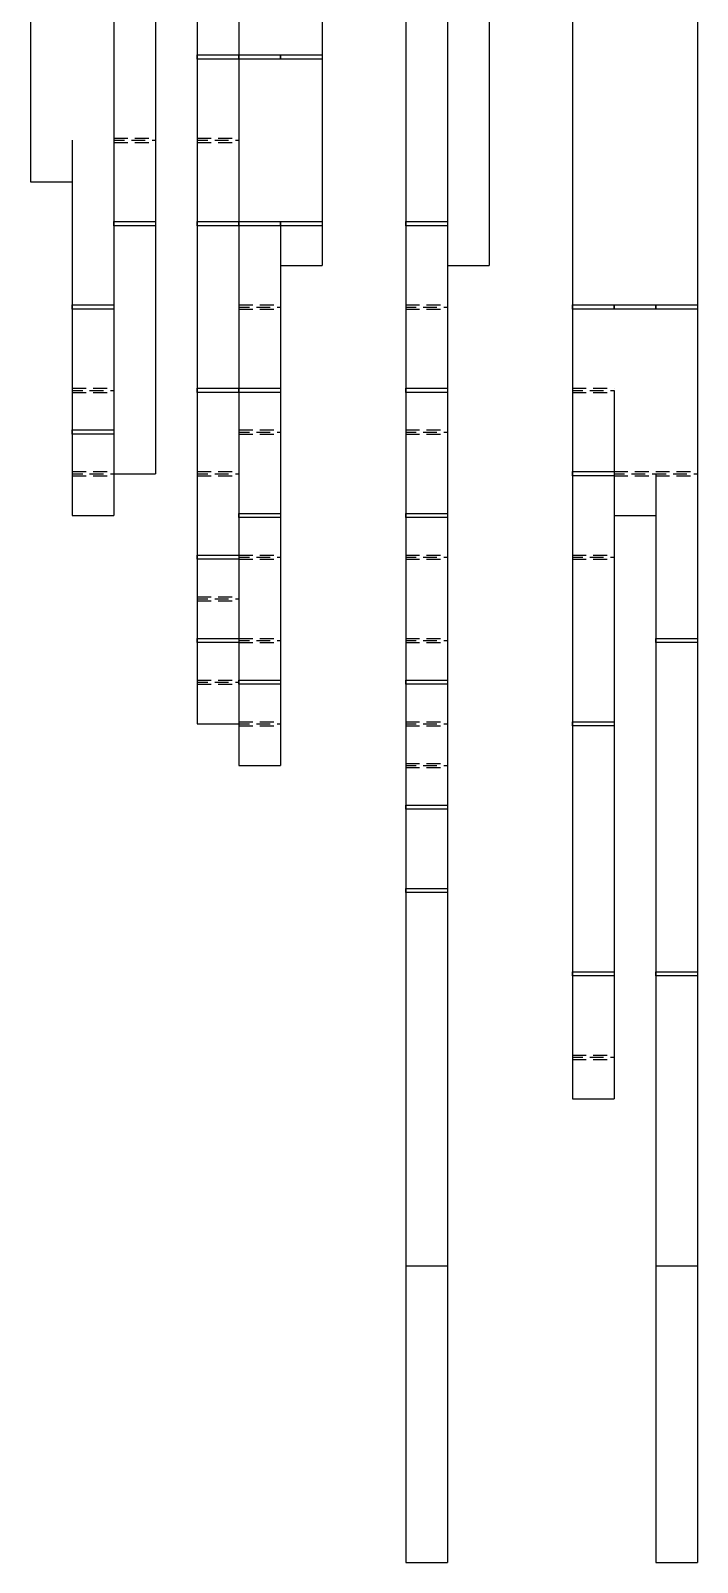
# Model space of a CAD drawing. Header units: millimetres. Extents: x 0 to 98, y 0 to 594.
# Drawn here: x 21.1 to 77.3, y 0 to 129.1 of the extents above; entities that cross this region are included whole.
import ezdxf

# ---------------------------------------------------------------- set-up
doc = ezdxf.new("R2010")
doc.units = ezdxf.units.MM
for name, color, linetype in [('CUT', 3, 'CONTINUOUS'), ('MOUNTAIN_FOLD', 1, 'CONTINUOUS'), ('VALLEY_FOLD', 5, 'CONTINUOUS')]:
    doc.layers.add(name, color=color, linetype=linetype)

msp = doc.modelspace()

# ---------------------------------------------------------------- linework, layer by layer
at = {"layer": 'CUT'}
for p, q in [((21.072, 130.36), (21.072, 126.848)), ((28.096, 130.36), (28.096, 126.848)), ((31.608, 130.36), (31.608, 126.848)), ((35.12, 130.36), (35.12, 126.848)), ((38.632, 130.36), (38.632, 126.848)), ((45.656, 130.36), (45.656, 126.848)), ((52.68, 130.36), (52.68, 126.848)), ((56.192, 130.36), (56.192, 126.848)), ((59.704, 130.36), (59.704, 126.848)), ((66.728, 130.36), (66.728, 126.848)), ((77.264, 130.36), (77.264, 126.848)), ((21.072, 126.848), (21.072, 123.336)), ((28.096, 126.848), (28.096, 123.336)), ((31.608, 126.848), (31.608, 123.336)), ((35.12, 126.848), (35.12, 123.336)), ((38.632, 126.848), (38.632, 123.336)), ((45.656, 126.848), (45.656, 123.336)), ((52.68, 126.848), (52.68, 123.336)), ((56.192, 126.848), (56.192, 123.336)), ((59.704, 126.848), (59.704, 123.336)), ((66.728, 126.848), (66.728, 123.336)), ((77.264, 126.848), (77.264, 123.336)), ((21.072, 123.336), (21.072, 119.824)), ((28.096, 123.336), (28.096, 119.824)), ((31.608, 123.336), (31.608, 119.824)), ((35.12, 123.336), (35.12, 119.824)), ((38.632, 123.336), (38.632, 119.824)), ((45.656, 123.336), (45.656, 119.824)), ((52.68, 123.336), (52.68, 119.824)), ((56.192, 123.336), (56.192, 119.824)), ((59.704, 123.336), (59.704, 119.824)), ((66.728, 123.336), (66.728, 119.824)), ((77.264, 123.336), (77.264, 119.824)), ((21.072, 119.824), (21.072, 116.312)), ((24.584, 119.824), (24.584, 116.312)), ((28.096, 119.824), (28.096, 116.312)), ((31.608, 119.824), (31.608, 116.312)), ((35.12, 119.824), (35.12, 116.312)), ((38.632, 119.824), (38.632, 116.312)), ((45.656, 119.824), (45.656, 116.312)), ((52.68, 119.824), (52.68, 116.312)), ((56.192, 119.824), (56.192, 116.312)), ((59.704, 119.824), (59.704, 116.312)), ((66.728, 119.824), (66.728, 116.312)), ((77.264, 119.824), (77.264, 116.312)), ((21.072, 116.312), (24.584, 116.312)), ((24.584, 116.312), (24.584, 112.8)), ((28.096, 116.312), (28.096, 112.8)), ((31.608, 116.312), (31.608, 112.8)), ((35.12, 116.312), (35.12, 112.8)), ((38.632, 116.312), (38.632, 112.8)), ((45.656, 116.312), (45.656, 112.8)), ((52.68, 116.312), (52.68, 112.8)), ((56.192, 116.312), (56.192, 112.8)), ((59.704, 116.312), (59.704, 112.8)), ((66.728, 116.312), (66.728, 112.8)), ((77.264, 116.312), (77.264, 112.8)), ((24.584, 112.8), (24.584, 109.288)), ((28.096, 112.8), (28.096, 109.288)), ((31.608, 112.8), (31.608, 109.288)), ((35.12, 112.8), (35.12, 109.288)), ((38.632, 112.8), (38.632, 109.288)), ((42.144, 112.8), (42.144, 109.288)), ((45.656, 112.8), (45.656, 109.288)), ((52.68, 112.8), (52.68, 109.288)), ((56.192, 112.8), (56.192, 109.288)), ((59.704, 112.8), (59.704, 109.288)), ((66.728, 112.8), (66.728, 109.288)), ((77.264, 112.8), (77.264, 109.288)), ((24.584, 109.288), (24.584, 105.776)), ((28.096, 109.288), (28.096, 105.776)), ((31.608, 109.288), (31.608, 105.776)), ((35.12, 109.288), (35.12, 105.776)), ((38.632, 109.288), (38.632, 105.776)), ((42.144, 109.288), (42.144, 105.776)), ((42.144, 109.288), (45.656, 109.288)), ((52.68, 109.288), (52.68, 105.776)), ((56.192, 109.288), (56.192, 105.776)), ((56.192, 109.288), (59.704, 109.288)), ((66.728, 109.288), (66.728, 105.776)), ((77.264, 109.288), (77.264, 105.776)), ((24.584, 105.776), (24.584, 102.264)), ((28.096, 105.776), (28.096, 102.264)), ((31.608, 105.776), (31.608, 102.264)), ((35.12, 105.776), (35.12, 102.264)), ((38.632, 105.776), (38.632, 102.264)), ((42.144, 105.776), (42.144, 102.264)), ((52.68, 105.776), (52.68, 102.264)), ((56.192, 105.776), (56.192, 102.264)), ((66.728, 105.776), (66.728, 102.264)), ((77.264, 105.776), (77.264, 102.264)), ((24.584, 102.264), (24.584, 98.752)), ((28.096, 102.264), (28.096, 98.752)), ((31.608, 102.264), (31.608, 98.752)), ((35.12, 102.264), (35.12, 98.752)), ((38.632, 102.264), (38.632, 98.752)), ((42.144, 102.264), (42.144, 98.752)), ((52.68, 102.264), (52.68, 98.752)), ((56.192, 102.264), (56.192, 98.752)), ((66.728, 102.264), (66.728, 98.752)), ((77.264, 102.264), (77.264, 98.752)), ((24.584, 98.752), (24.584, 95.24)), ((28.096, 98.752), (28.096, 95.24)), ((31.608, 98.752), (31.608, 95.24)), ((35.12, 98.752), (35.12, 95.24)), ((38.632, 98.752), (38.632, 95.24)), ((42.144, 98.752), (42.144, 95.24)), ((52.68, 98.752), (52.68, 95.24)), ((56.192, 98.752), (56.192, 95.24)), ((66.728, 98.752), (66.728, 95.24)), ((70.24, 98.752), (70.24, 95.24)), ((77.264, 98.752), (77.264, 95.24)), ((24.584, 95.24), (24.584, 91.728)), ((28.096, 95.24), (28.096, 91.728)), ((31.608, 95.24), (31.608, 91.728)), ((35.12, 95.24), (35.12, 91.728)), ((38.632, 95.24), (38.632, 91.728)), ((42.144, 95.24), (42.144, 91.728)), ((52.68, 95.24), (52.68, 91.728)), ((56.192, 95.24), (56.192, 91.728)), ((66.728, 95.24), (66.728, 91.728)), ((70.24, 95.24), (70.24, 91.728)), ((77.264, 95.24), (77.264, 91.728)), ((24.584, 91.728), (24.584, 88.216)), ((28.096, 91.728), (31.608, 91.728)), ((28.096, 91.728), (28.096, 88.216)), ((35.12, 91.728), (35.12, 88.216)), ((38.632, 91.728), (38.632, 88.216)), ((42.144, 91.728), (42.144, 88.216)), ((52.68, 91.728), (52.68, 88.216)), ((56.192, 91.728), (56.192, 88.216)), ((66.728, 91.728), (66.728, 88.216)), ((70.24, 91.728), (70.24, 88.216)), ((73.752, 91.728), (73.752, 88.216)), ((77.264, 91.728), (77.264, 88.216)), ((24.584, 88.216), (28.096, 88.216)), ((35.12, 88.216), (35.12, 84.704)), ((38.632, 88.216), (38.632, 84.704)), ((42.144, 88.216), (42.144, 84.704)), ((52.68, 88.216), (52.68, 84.704)), ((56.192, 88.216), (56.192, 84.704)), ((66.728, 88.216), (66.728, 84.704)), ((70.24, 88.216), (70.24, 84.704)), ((70.24, 88.216), (73.752, 88.216)), ((73.752, 88.216), (73.752, 84.704)), ((77.264, 88.216), (77.264, 84.704)), ((35.12, 84.704), (35.12, 81.192)), ((38.632, 84.704), (38.632, 81.192)), ((42.144, 84.704), (42.144, 81.192)), ((52.68, 84.704), (52.68, 81.192)), ((56.192, 84.704), (56.192, 81.192)), ((66.728, 84.704), (66.728, 81.192)), ((70.24, 84.704), (70.24, 81.192)), ((73.752, 84.704), (73.752, 81.192)), ((77.264, 84.704), (77.264, 81.192)), ((35.12, 81.192), (35.12, 77.68)), ((38.632, 81.192), (38.632, 77.68)), ((42.144, 81.192), (42.144, 77.68)), ((52.68, 81.192), (52.68, 77.68)), ((56.192, 81.192), (56.192, 77.68)), ((66.728, 81.192), (66.728, 77.68)), ((70.24, 81.192), (70.24, 77.68)), ((73.752, 81.192), (73.752, 77.68)), ((77.264, 81.192), (77.264, 77.68)), ((35.12, 77.68), (35.12, 74.168)), ((38.632, 77.68), (38.632, 74.168)), ((42.144, 77.68), (42.144, 74.168)), ((52.68, 77.68), (52.68, 74.168)), ((56.192, 77.68), (56.192, 74.168)), ((66.728, 77.68), (66.728, 74.168)), ((70.24, 77.68), (70.24, 74.168)), ((73.752, 77.68), (73.752, 74.168)), ((77.264, 77.68), (77.264, 74.168)), ((35.12, 74.168), (35.12, 70.656)), ((38.632, 74.168), (38.632, 70.656)), ((42.144, 74.168), (42.144, 70.656)), ((52.68, 74.168), (52.68, 70.656)), ((56.192, 74.168), (56.192, 70.656)), ((66.728, 74.168), (66.728, 70.656)), ((70.24, 74.168), (70.24, 70.656)), ((73.752, 74.168), (73.752, 70.656)), ((77.264, 74.168), (77.264, 70.656)), ((35.12, 70.656), (38.632, 70.656)), ((38.632, 70.656), (38.632, 67.144)), ((42.144, 70.656), (42.144, 67.144)), ((52.68, 70.656), (52.68, 67.144)), ((56.192, 70.656), (56.192, 67.144)), ((66.728, 70.656), (66.728, 67.144)), ((70.24, 70.656), (70.24, 67.144)), ((73.752, 70.656), (73.752, 67.144)), ((77.264, 70.656), (77.264, 67.144)), ((38.632, 67.144), (42.144, 67.144)), ((52.68, 67.144), (52.68, 63.632)), ((56.192, 67.144), (56.192, 63.632)), ((66.728, 67.144), (66.728, 63.632)), ((70.24, 67.144), (70.24, 63.632)), ((73.752, 67.144), (73.752, 63.632)), ((77.264, 67.144), (77.264, 63.632)), ((52.68, 63.632), (52.68, 60.12)), ((56.192, 63.632), (56.192, 60.12)), ((66.728, 63.632), (66.728, 60.12)), ((70.24, 63.632), (70.24, 60.12)), ((73.752, 63.632), (73.752, 60.12)), ((77.264, 63.632), (77.264, 60.12)), ((52.68, 60.12), (52.68, 56.608)), ((56.192, 60.12), (56.192, 56.608)), ((66.728, 60.12), (66.728, 56.608)), ((70.24, 60.12), (70.24, 56.608)), ((73.752, 60.12), (73.752, 56.608)), ((77.264, 60.12), (77.264, 56.608)), ((52.68, 56.608), (52.68, 53.096)), ((56.192, 56.608), (56.192, 53.096)), ((66.728, 56.608), (66.728, 53.096)), ((70.24, 56.608), (70.24, 53.096)), ((73.752, 56.608), (73.752, 53.096)), ((77.264, 56.608), (77.264, 53.096)), ((52.68, 53.096), (52.68, 49.584)), ((56.192, 53.096), (56.192, 49.584)), ((66.728, 53.096), (66.728, 49.584)), ((70.24, 53.096), (70.24, 49.584)), ((73.752, 53.096), (73.752, 49.584)), ((77.264, 53.096), (77.264, 49.584)), ((52.68, 49.584), (52.68, 46.072)), ((56.192, 49.584), (56.192, 46.072)), ((66.728, 49.584), (66.728, 46.072)), ((70.24, 49.584), (70.24, 46.072)), ((73.752, 49.584), (73.752, 46.072)), ((77.264, 49.584), (77.264, 46.072)), ((52.68, 46.072), (52.68, 42.56)), ((56.192, 46.072), (56.192, 42.56)), ((66.728, 46.072), (66.728, 42.56)), ((70.24, 46.072), (70.24, 42.56)), ((73.752, 46.072), (73.752, 42.56)), ((77.264, 46.072), (77.264, 42.56)), ((52.68, 42.56), (52.68, 39.048)), ((56.192, 42.56), (56.192, 39.048)), ((66.728, 42.56), (66.728, 39.048)), ((70.24, 42.56), (70.24, 39.048)), ((73.752, 42.56), (73.752, 39.048)), ((77.264, 42.56), (77.264, 39.048)), ((52.68, 39.048), (52.68, 35.536)), ((56.192, 39.048), (56.192, 35.536)), ((66.728, 39.048), (70.24, 39.048)), ((73.752, 39.048), (73.752, 35.536)), ((77.264, 39.048), (77.264, 35.536)), ((52.68, 35.536), (52.68, 32.024)), ((56.192, 35.536), (56.192, 32.024)), ((73.752, 35.536), (73.752, 32.024)), ((77.264, 35.536), (77.264, 32.024)), ((52.68, 32.024), (52.68, 28.512)), ((56.192, 32.024), (56.192, 28.512)), ((73.752, 32.024), (73.752, 28.512)), ((77.264, 32.024), (77.264, 28.512)), ((52.68, 28.512), (52.68, 25)), ((56.192, 28.512), (56.192, 25)), ((73.752, 28.512), (73.752, 25)), ((77.264, 28.512), (77.264, 25)), ((52.68, 25), (52.68, 0)), ((52.68, 25), (56.192, 25)), ((56.192, 25), (56.192, 0)), ((73.752, 25), (77.264, 25)), ((73.752, 25), (73.752, 0)), ((77.264, 25), (77.264, 0)), ((52.68, 0), (56.192, 0)), ((73.752, 0), (77.264, 0))]:
    msp.add_line(p, q, dxfattribs=at)
at = {"layer": 'MOUNTAIN_FOLD'}
for points in [[(35.12, 127.0236), (38.632, 127.0236), (38.632, 126.6724), (35.12, 126.6724)], [(38.632, 127.0236), (42.144, 127.0236), (42.144, 126.6724), (38.632, 126.6724)], [(42.144, 127.0236), (45.656, 127.0236), (45.656, 126.6724), (42.144, 126.6724)], [(28.096, 112.9756), (31.608, 112.9756), (31.608, 112.6244), (28.096, 112.6244)], [(35.12, 112.9756), (38.632, 112.9756), (38.632, 112.6244), (35.12, 112.6244)], [(38.632, 112.9756), (42.144, 112.9756), (42.144, 112.6244), (38.632, 112.6244)], [(42.144, 112.9756), (45.656, 112.9756), (45.656, 112.6244), (42.144, 112.6244)], [(52.68, 112.9756), (56.192, 112.9756), (56.192, 112.6244), (52.68, 112.6244)], [(24.584, 105.9516), (28.096, 105.9516), (28.096, 105.6004), (24.584, 105.6004)], [(66.728, 105.9516), (70.24, 105.9516), (70.24, 105.6004), (66.728, 105.6004)], [(70.24, 105.9516), (73.752, 105.9516), (73.752, 105.6004), (70.24, 105.6004)], [(73.752, 105.9516), (77.264, 105.9516), (77.264, 105.6004), (73.752, 105.6004)], [(35.12, 98.9276), (38.632, 98.9276), (38.632, 98.5764), (35.12, 98.5764)], [(38.632, 98.9276), (42.144, 98.9276), (42.144, 98.5764), (38.632, 98.5764)], [(52.68, 98.9276), (56.192, 98.9276), (56.192, 98.5764), (52.68, 98.5764)], [(24.584, 95.4156), (28.096, 95.4156), (28.096, 95.0644), (24.584, 95.0644)], [(66.728, 91.9036), (70.24, 91.9036), (70.24, 91.5524), (66.728, 91.5524)], [(38.632, 88.3916), (42.144, 88.3916), (42.144, 88.0404), (38.632, 88.0404)], [(52.68, 88.3916), (56.192, 88.3916), (56.192, 88.0404), (52.68, 88.0404)], [(35.12, 84.8796), (38.632, 84.8796), (38.632, 84.5284), (35.12, 84.5284)], [(35.12, 77.8556), (38.632, 77.8556), (38.632, 77.5044), (35.12, 77.5044)], [(73.752, 77.8556), (77.264, 77.8556), (77.264, 77.5044), (73.752, 77.5044)], [(38.632, 74.3436), (42.144, 74.3436), (42.144, 73.9924), (38.632, 73.9924)], [(52.68, 74.3436), (56.192, 74.3436), (56.192, 73.9924), (52.68, 73.9924)], [(66.728, 70.8316), (70.24, 70.8316), (70.24, 70.4804), (66.728, 70.4804)], [(52.68, 63.8076), (56.192, 63.8076), (56.192, 63.4564), (52.68, 63.4564)], [(52.68, 56.7836), (56.192, 56.7836), (56.192, 56.4324), (52.68, 56.4324)], [(66.728, 49.7596), (70.24, 49.7596), (70.24, 49.4084), (66.728, 49.4084)], [(73.752, 49.7596), (77.264, 49.7596), (77.264, 49.4084), (73.752, 49.4084)]]:
    msp.add_lwpolyline(points, close=True, dxfattribs=at)
at = {"layer": 'VALLEY_FOLD'}
for p, q in [((28.096, 119.9996), (29.2667, 119.9996)), ((28.096, 119.824), (28.974, 119.824)), ((28.096, 119.6484), (29.2667, 119.6484)), ((29.5593, 119.824), (30.73, 119.824)), ((29.852, 119.9996), (31.0227, 119.9996)), ((29.852, 119.6484), (31.0227, 119.6484)), ((31.3153, 119.824), (31.608, 119.824)), ((31.608, 119.9996), (31.608, 119.9996)), ((31.608, 119.6484), (31.608, 119.6484)), ((35.12, 119.9996), (36.2907, 119.9996)), ((35.12, 119.824), (35.998, 119.824)), ((35.12, 119.6484), (36.2907, 119.6484)), ((36.5833, 119.824), (37.754, 119.824)), ((36.876, 119.9996), (38.0467, 119.9996)), ((36.876, 119.6484), (38.0467, 119.6484)), ((38.3393, 119.824), (38.632, 119.824)), ((38.632, 119.9996), (38.632, 119.9996)), ((38.632, 119.6484), (38.632, 119.6484)), ((38.632, 105.9516), (39.8027, 105.9516)), ((40.388, 105.9516), (41.5587, 105.9516)), ((42.144, 105.9516), (42.144, 105.9516)), ((52.68, 105.9516), (53.8507, 105.9516)), ((54.436, 105.9516), (55.6067, 105.9516)), ((56.192, 105.9516), (56.192, 105.9516)), ((38.632, 105.776), (39.51, 105.776)), ((38.632, 105.6004), (39.8027, 105.6004)), ((40.0953, 105.776), (41.266, 105.776)), ((40.388, 105.6004), (41.5587, 105.6004)), ((41.8513, 105.776), (42.144, 105.776)), ((42.144, 105.6004), (42.144, 105.6004)), ((52.68, 105.776), (53.558, 105.776)), ((52.68, 105.6004), (53.8507, 105.6004)), ((54.1433, 105.776), (55.314, 105.776)), ((54.436, 105.6004), (55.6067, 105.6004)), ((55.8993, 105.776), (56.192, 105.776)), ((56.192, 105.6004), (56.192, 105.6004)), ((24.584, 98.9276), (25.7547, 98.9276)), ((24.584, 98.752), (25.462, 98.752)), ((24.584, 98.5764), (25.7547, 98.5764)), ((26.0473, 98.752), (27.218, 98.752)), ((26.34, 98.9276), (27.5107, 98.9276)), ((26.34, 98.5764), (27.5107, 98.5764)), ((27.8033, 98.752), (28.096, 98.752)), ((28.096, 98.9276), (28.096, 98.9276)), ((28.096, 98.5764), (28.096, 98.5764)), ((66.728, 98.9276), (67.8987, 98.9276)), ((66.728, 98.752), (67.606, 98.752)), ((66.728, 98.5764), (67.8987, 98.5764)), ((68.1913, 98.752), (69.362, 98.752)), ((68.484, 98.9276), (69.6547, 98.9276)), ((68.484, 98.5764), (69.6547, 98.5764)), ((69.9473, 98.752), (70.24, 98.752)), ((70.24, 98.9276), (70.24, 98.9276)), ((70.24, 98.5764), (70.24, 98.5764)), ((38.632, 95.4156), (39.8027, 95.4156)), ((38.632, 95.24), (39.51, 95.24)), ((38.632, 95.0644), (39.8027, 95.0644)), ((40.0953, 95.24), (41.266, 95.24)), ((40.388, 95.4156), (41.5587, 95.4156)), ((40.388, 95.0644), (41.5587, 95.0644)), ((41.8513, 95.24), (42.144, 95.24)), ((42.144, 95.4156), (42.144, 95.4156)), ((42.144, 95.0644), (42.144, 95.0644)), ((52.68, 95.4156), (53.8507, 95.4156)), ((52.68, 95.24), (53.558, 95.24)), ((52.68, 95.0644), (53.8507, 95.0644)), ((54.1433, 95.24), (55.314, 95.24)), ((54.436, 95.4156), (55.6067, 95.4156)), ((54.436, 95.0644), (55.6067, 95.0644)), ((55.8993, 95.24), (56.192, 95.24)), ((56.192, 95.4156), (56.192, 95.4156)), ((56.192, 95.0644), (56.192, 95.0644)), ((24.584, 91.9036), (25.7547, 91.9036)), ((24.584, 91.728), (25.462, 91.728)), ((26.0473, 91.728), (27.218, 91.728)), ((26.34, 91.9036), (27.5107, 91.9036)), ((27.8033, 91.728), (28.096, 91.728)), ((28.096, 91.9036), (28.096, 91.9036)), ((35.12, 91.9036), (36.2907, 91.9036)), ((35.12, 91.728), (35.998, 91.728)), ((36.5833, 91.728), (37.754, 91.728)), ((36.876, 91.9036), (38.0467, 91.9036)), ((38.3393, 91.728), (38.632, 91.728)), ((38.632, 91.9036), (38.632, 91.9036)), ((70.24, 91.9036), (71.4107, 91.9036)), ((70.24, 91.728), (71.118, 91.728)), ((71.7033, 91.728), (72.874, 91.728)), ((71.996, 91.9036), (73.1667, 91.9036)), ((73.4593, 91.728), (73.752, 91.728)), ((73.752, 91.9036), (74.9227, 91.9036)), ((73.752, 91.9036), (73.752, 91.9036)), ((73.752, 91.728), (74.63, 91.728)), ((75.2153, 91.728), (76.386, 91.728)), ((75.508, 91.9036), (76.6787, 91.9036)), ((76.9713, 91.728), (77.264, 91.728)), ((77.264, 91.9036), (77.264, 91.9036)), ((24.584, 91.5524), (25.7547, 91.5524)), ((26.34, 91.5524), (27.5107, 91.5524)), ((28.096, 91.5524), (28.096, 91.5524)), ((35.12, 91.5524), (36.2907, 91.5524)), ((36.876, 91.5524), (38.0467, 91.5524)), ((38.632, 91.5524), (38.632, 91.5524)), ((70.24, 91.5524), (71.4107, 91.5524)), ((71.996, 91.5524), (73.1667, 91.5524)), ((73.752, 91.5524), (74.9227, 91.5524)), ((73.752, 91.5524), (73.752, 91.5524)), ((75.508, 91.5524), (76.6787, 91.5524)), ((77.264, 91.5524), (77.264, 91.5524)), ((38.632, 84.8796), (39.8027, 84.8796)), ((38.632, 84.704), (39.51, 84.704)), ((38.632, 84.5284), (39.8027, 84.5284)), ((40.0953, 84.704), (41.266, 84.704)), ((40.388, 84.8796), (41.5587, 84.8796)), ((40.388, 84.5284), (41.5587, 84.5284)), ((41.8513, 84.704), (42.144, 84.704)), ((42.144, 84.8796), (42.144, 84.8796)), ((42.144, 84.5284), (42.144, 84.5284)), ((52.68, 84.8796), (53.8507, 84.8796)), ((52.68, 84.704), (53.558, 84.704)), ((52.68, 84.5284), (53.8507, 84.5284)), ((54.1433, 84.704), (55.314, 84.704)), ((54.436, 84.8796), (55.6067, 84.8796)), ((54.436, 84.5284), (55.6067, 84.5284)), ((55.8993, 84.704), (56.192, 84.704)), ((56.192, 84.8796), (56.192, 84.8796)), ((56.192, 84.5284), (56.192, 84.5284)), ((66.728, 84.8796), (67.8987, 84.8796)), ((66.728, 84.704), (67.606, 84.704)), ((66.728, 84.5284), (67.8987, 84.5284)), ((68.1913, 84.704), (69.362, 84.704)), ((68.484, 84.8796), (69.6547, 84.8796)), ((68.484, 84.5284), (69.6547, 84.5284)), ((69.9473, 84.704), (70.24, 84.704)), ((70.24, 84.8796), (70.24, 84.8796)), ((70.24, 84.5284), (70.24, 84.5284)), ((35.12, 81.3676), (36.2907, 81.3676)), ((36.876, 81.3676), (38.0467, 81.3676)), ((38.632, 81.3676), (38.632, 81.3676)), ((35.12, 81.192), (35.998, 81.192)), ((35.12, 81.0164), (36.2907, 81.0164)), ((36.5833, 81.192), (37.754, 81.192)), ((36.876, 81.0164), (38.0467, 81.0164)), ((38.3393, 81.192), (38.632, 81.192)), ((38.632, 81.0164), (38.632, 81.0164)), ((38.632, 77.8556), (39.8027, 77.8556)), ((38.632, 77.68), (39.51, 77.68)), ((38.632, 77.5044), (39.8027, 77.5044)), ((40.0953, 77.68), (41.266, 77.68)), ((40.388, 77.8556), (41.5587, 77.8556)), ((40.388, 77.5044), (41.5587, 77.5044)), ((41.8513, 77.68), (42.144, 77.68)), ((42.144, 77.8556), (42.144, 77.8556)), ((42.144, 77.5044), (42.144, 77.5044)), ((52.68, 77.8556), (53.8507, 77.8556)), ((52.68, 77.68), (53.558, 77.68)), ((52.68, 77.5044), (53.8507, 77.5044)), ((54.1433, 77.68), (55.314, 77.68)), ((54.436, 77.8556), (55.6067, 77.8556)), ((54.436, 77.5044), (55.6067, 77.5044)), ((55.8993, 77.68), (56.192, 77.68)), ((56.192, 77.8556), (56.192, 77.8556)), ((56.192, 77.5044), (56.192, 77.5044)), ((35.12, 74.3436), (36.2907, 74.3436)), ((35.12, 74.168), (35.998, 74.168)), ((35.12, 73.9924), (36.2907, 73.9924)), ((36.5833, 74.168), (37.754, 74.168)), ((36.876, 74.3436), (38.0467, 74.3436)), ((36.876, 73.9924), (38.0467, 73.9924)), ((38.3393, 74.168), (38.632, 74.168)), ((38.632, 74.3436), (38.632, 74.3436)), ((38.632, 73.9924), (38.632, 73.9924)), ((38.632, 70.8316), (39.8027, 70.8316)), ((38.632, 70.656), (39.51, 70.656)), ((38.632, 70.4804), (39.8027, 70.4804)), ((40.0953, 70.656), (41.266, 70.656)), ((40.388, 70.8316), (41.5587, 70.8316)), ((40.388, 70.4804), (41.5587, 70.4804)), ((41.8513, 70.656), (42.144, 70.656)), ((42.144, 70.8316), (42.144, 70.8316)), ((42.144, 70.4804), (42.144, 70.4804)), ((52.68, 70.8316), (53.8507, 70.8316)), ((52.68, 70.656), (53.558, 70.656)), ((52.68, 70.4804), (53.8507, 70.4804)), ((54.1433, 70.656), (55.314, 70.656)), ((54.436, 70.8316), (55.6067, 70.8316)), ((54.436, 70.4804), (55.6067, 70.4804)), ((55.8993, 70.656), (56.192, 70.656)), ((56.192, 70.8316), (56.192, 70.8316)), ((56.192, 70.4804), (56.192, 70.4804)), ((52.68, 67.3196), (53.8507, 67.3196)), ((52.68, 67.144), (53.558, 67.144)), ((54.1433, 67.144), (55.314, 67.144)), ((54.436, 67.3196), (55.6067, 67.3196)), ((55.8993, 67.144), (56.192, 67.144)), ((56.192, 67.3196), (56.192, 67.3196)), ((52.68, 66.9684), (53.8507, 66.9684)), ((54.436, 66.9684), (55.6067, 66.9684)), ((56.192, 66.9684), (56.192, 66.9684)), ((66.728, 42.7356), (67.8987, 42.7356)), ((68.484, 42.7356), (69.6547, 42.7356)), ((70.24, 42.7356), (70.24, 42.7356)), ((66.728, 42.56), (67.606, 42.56)), ((66.728, 42.3844), (67.8987, 42.3844)), ((68.1913, 42.56), (69.362, 42.56)), ((68.484, 42.3844), (69.6547, 42.3844)), ((69.9473, 42.56), (70.24, 42.56)), ((70.24, 42.3844), (70.24, 42.3844))]:
    msp.add_line(p, q, dxfattribs=at)

doc.saveas('drawing.dxf')
